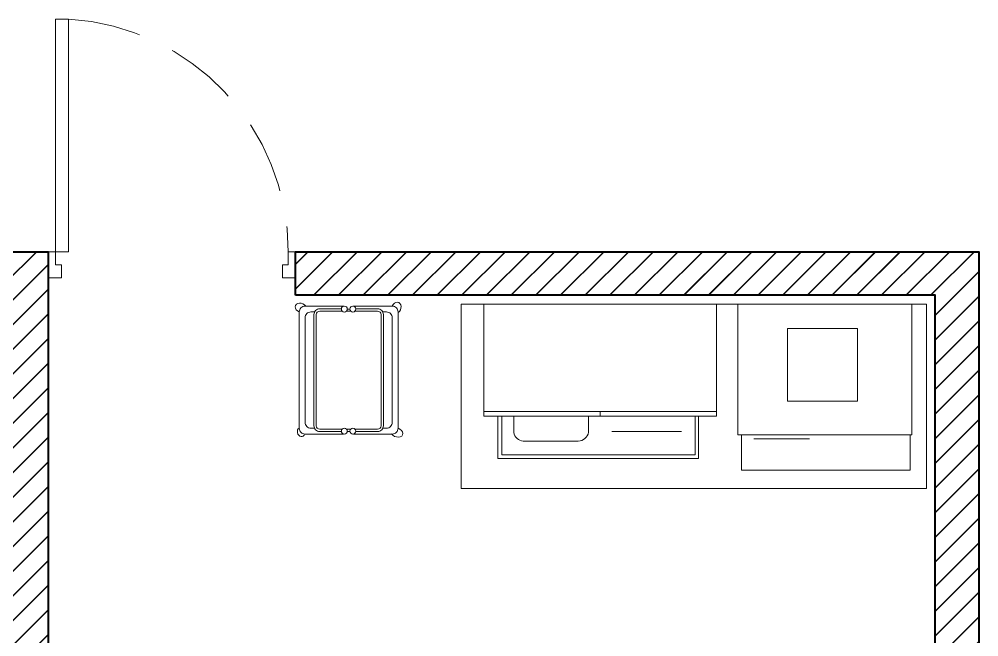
# Model space of a CAD drawing. Header units: millimetres. Extents: x -10.6 to 21.1, y -25.4 to 28.4.
# Drawn here: x 6.45 to 9.75, y 4.675 to 6.8 of the extents above; entities that cross this region are included whole.
import ezdxf

# ---------------------------------------------------------------- set-up
doc = ezdxf.new("R2010")
doc.units = ezdxf.units.MM
doc.linetypes.add('HIDDEN', pattern=[0.375, 0.25, -0.125])
for name, color, linetype, lineweight in [('A-DOOR-FURR', 2, 'Continuous', 15), ('A-FURN', 1, 'Continuous', 15), ('A-WALL-EXTR', 7, 'Continuous', 40)]:
    doc.layers.add(name, color=color, linetype=linetype, lineweight=lineweight)

# ---------------------------------------------------------------- blocks, each defined once
blk = doc.blocks.new('DOOR-80')
for points in [[(-0.07, 0.89), (-0.07, 0.09), (-0.025, 0.09), (-0.025, 0.89), (-0.07, 0.89)], [(-0.825, 0.09), (-0.85, 0.09), (-0.85, 0), (-0.805, 0), (-0.805, 0.045), (-0.825, 0.045), (-0.825, 0.09)], [(-0.025, 0.09), (0, 0.09), (0, 0), (-0.045, 0), (-0.045, 0.045), (-0.025, 0.045), (-0.025, 0.09)]]:
    blk.add_lwpolyline(points)
at = {"linetype": 'HIDDEN'}
blk.add_arc((-0.0227, 0.0891), 0.8023, 93.3811, 179.9341, dxfattribs=at)

msp = doc.modelspace()

# ---------------------------------------------------------------- hatches: boundary and pattern name
at = {"linetype": 'ByBlock', "lineweight": 9}
h = msp.add_hatch(dxfattribs=at)
h.set_pattern_fill('JIS_LC_20', color=253, scale=0.003)
h.paths.add_polyline_path([(0.15, 6), (0, 6), (0, 4.5692), (0.15, 4.5692)])
h.paths.add_polyline_path([(0.15, 4.5692), (0, 4.5692), (0, 2.3749), (0.15, 2.3749), (0.15, 3.3)])
h.paths.add_polyline_path([(0.15, 2.3749), (0, 2.3749), (0, 0), (0.15, 0)])
h.paths.add_polyline_path([(2.4467, 0.15), (1.8, 0.15), (1.8, 0), (2.4467, 0)])
h.paths.add_polyline_path([(4.8, 0.15), (3.3492, 0.15), (3.35, 0.1561), (3.35, 2.3749), (3.2, 2.3749), (3.2, 0.15), (2.4467, 0.15), (2.4467, 0), (4.8, 0)])
h.paths.add_polyline_path([(3.35, 2.8), (3.2, 2.8), (3.2, 2.3749), (3.35, 2.3749)])
h.paths.add_polyline_path([(3.35, 5.85), (4.8, 5.85), (4.8, 6), (2.4547, 6), (2.4547, 5.85), (3.2, 5.85), (3.2, 4.5692), (3.35, 4.5692)])
h.paths.add_polyline_path([(2.4547, 6), (1.66, 6), (1.66, 5.85), (2.4547, 5.85)])
h.paths.add_polyline_path([(3.35, 4.5692), (3.2, 4.5692), (3.2, 3.79), (3.35, 3.79)])
h.paths.add_polyline_path([(6.55, 4.5692), (6.4, 4.5692), (6.4, 3.7), (6.55, 3.7)])
h.paths.add_polyline_path([(6.55, 5.85), (6.55, 6), (6.4, 6), (6.4, 4.5692), (6.55, 4.5692)])
h.paths.add_polyline_path([(9.75, 6), (7.4, 6), (7.4, 5.85), (9.6, 5.85), (9.6, 4.5692), (9.75, 4.5692)])
h.paths.add_polyline_path([(9.75, 4.5692), (9.6, 4.5692), (9.6, 2.55), (7.4, 2.55), (7.4, 2.45), (9.6, 2.45), (9.6, 2.3749), (9.75, 2.3749)])
h.paths.add_polyline_path([(9.75, 2.3749), (9.6, 2.3749), (9.6, 0.15), (8.2, 0.15), (8.2, 0), (9.75, 0)])
h.paths.add_polyline_path([(6.55, 1.35), (6.4, 1.35), (6.4, 0.15), (5.6, 0.15), (5.6, 0), (6.55, 0)])
h.paths.add_polyline_path([(5.65, 3.7969), (3.35, 3.8), (3.35, 3.79), (4, 3.79), (4, 3.699), (5.65, 3.6969)])
h.paths.add_polyline_path([(2.3926, 3.79), (2.3, 3.79), (2.3, 3.3), (0.15, 3.3), (0.15, 3.2), (2.3, 3.2), (2.3, 2.71), (2.3926, 2.71)])
h.paths.add_polyline_path([(7.5, 1.65), (7.49, 1.65), (7.49, 0.85), (7.4982, 0.15), (7.5, 0.15), (7.5, 1.65), (7.49, 0.85), (7.4, 0.85), (7.4, 0), (7.5, 0)], flags=17)
h.paths.add_polyline_path([(7.41, 1.65), (7.4, 1.65), (7.4, 0), (7.5, 0), (7.5, 1.65), (7.49, 1.65), (7.49, 0.85), (7.41, 0.85)])

# ---------------------------------------------------------------- linework, layer by layer
at = {"layer": 'A-FURN'}
for p, q in [((7.5872, 5.8026), (7.5783, 5.8026)), ((8.0475, 5.45), (8.8475, 5.45)), ((8.4475, 5.45), (8.4475, 5.434)), ((7.5897, 5.3893), (7.5758, 5.3893)), ((8.4878, 5.3814), (8.7278, 5.3814))]:
    msp.add_line(p, q, dxfattribs=at)
at = {"layer": 'A-FURN', "color": 251}
msp.add_line((8.976, 5.3567), (9.1681, 5.3567), dxfattribs=at)
at = {"layer": 'A-FURN'}
for points in [[(7.5681, 5.8128), (7.433, 5.8128, 0.414214), (7.413, 5.7928), (7.413, 5.3928, 0.414214), (7.433, 5.3728), (7.5654, 5.3728)], [(7.733, 5.3728, 0.414214), (7.753, 5.3928), (7.753, 5.7928, 0.414214), (7.733, 5.8128), (7.5974, 5.8128)], [(7.4659, 5.7928), (7.453, 5.7928, 0.414214), (7.433, 5.7728), (7.433, 5.4128, 0.414214), (7.453, 5.3928), (7.4654, 5.3928)], [(7.558, 5.3813), (7.4835, 5.3813, -0.414214), (7.4635, 5.4013), (7.4635, 5.7834, -0.414214), (7.4835, 5.8034), (7.558, 5.8034)], [(7.5605, 5.3893), (7.4835, 5.3893, -0.414214), (7.4715, 5.4013), (7.4715, 5.7834, -0.414214), (7.4835, 5.7954), (7.558, 5.7954)], [(7.6045, 5.7954), (7.6825, 5.7954, -0.414214), (7.6945, 5.7834), (7.6945, 5.4013, -0.414214), (7.6825, 5.3893), (7.6051, 5.3893)], [(7.6075, 5.8034), (7.6825, 5.8034, -0.414214), (7.7025, 5.7834), (7.7025, 5.4013, -0.414214), (7.6825, 5.3813), (7.6075, 5.3813)], [(7.7006, 5.3928), (7.713, 5.3928, 0.414214), (7.733, 5.4128), (7.733, 5.7728, 0.414214), (7.713, 5.7928), (7.7001, 5.7928)]]:
    msp.add_lwpolyline(points, format="xyb", dxfattribs=at)
for points in [[(7.97, 5.185), (9.57, 5.185), (9.57, 5.82), (7.97, 5.82)], [(8.0475, 5.434), (8.8475, 5.434), (8.8475, 5.82), (8.0475, 5.82)], [(8.9218, 5.37), (9.5198, 5.37), (9.5198, 5.82), (8.9218, 5.82)], [(9.0926, 5.4862), (9.3326, 5.4862), (9.3326, 5.7362), (9.0926, 5.7362)]]:
    msp.add_lwpolyline(points, close=True, dxfattribs=at)
for points in [[(7.558, 5.7954), (7.561, 5.7954)], [(7.5753, 5.7954), (7.5903, 5.7954)], [(8.0956, 5.434), (8.0956, 5.2883), (8.7856, 5.2883), (8.7856, 5.434)], [(8.775, 5.434), (8.775, 5.3012), (8.1095, 5.3012), (8.1095, 5.434)], [(8.1507, 5.3785), (8.1507, 5.434)], [(8.4077, 5.434), (8.4077, 5.3789)], [(7.5873, 5.3813), (7.5782, 5.3813)], [(7.6001, 5.3728), (7.733, 5.3728)], [(8.3722, 5.3484), (8.1835, 5.3484)], [(8.9336, 5.37), (8.9336, 5.2483), (9.5136, 5.2483), (9.5136, 5.37)]]:
    msp.add_lwpolyline(points, dxfattribs=at)
for centre in [(7.5681, 5.8026), (7.5974, 5.8026), (7.5681, 5.3826), (7.5974, 5.3826)]:
    msp.add_circle(centre, 0.0102, dxfattribs=at)
for centre, start, end in [((8.1863, 5.3843), 189.2866, 265.6144), ((8.3722, 5.3844), 270, 351.2415)]:
    msp.add_arc(centre, 0.036, start, end, dxfattribs=at)
for centre, major_axis, ratio, start_param, end_param in [((7.4189, 5.807), (0.0188, -0.0078), 0.750677, 0.875342, 4.712389), ((7.7472, 5.807), (-0.0075, -0.0181), 0.781245, 0.862174, 4.712389), ((7.4189, 5.3787), (-0.0059, 0.0141), 0.776607, 0, 4.00312), ((7.7472, 5.3787), (-0.0212, 0.0088), 0.667595, 0.914999, 4.712389)]:
    msp.add_ellipse(centre, major_axis=major_axis, ratio=ratio, start_param=start_param, end_param=end_param, dxfattribs=at)
at = {"layer": 'A-WALL-EXTR'}
for points in [[(6.55, 3.7), (6.4, 3.7), (6.4, 6), (6.55, 6), (6.55, 5.85), (6.55, 5.85), (6.55, 3.7)], [(7.4, 5.85), (7.4, 6), (9.75, 6), (9.75, 0), (8.2, 0), (8.2, 0.15), (9.6, 0.15), (9.6, 2.45)], [(9.6, 2.55), (9.6, 5.85), (7.4, 5.85)]]:
    msp.add_lwpolyline(points, dxfattribs=at)

# ---------------------------------------------------------------- block references
at = {"layer": 'A-DOOR-FURR', "xscale": -1}
msp.add_blockref('DOOR-80', (6.55, 5.91), dxfattribs=at)

doc.saveas('drawing.dxf')
